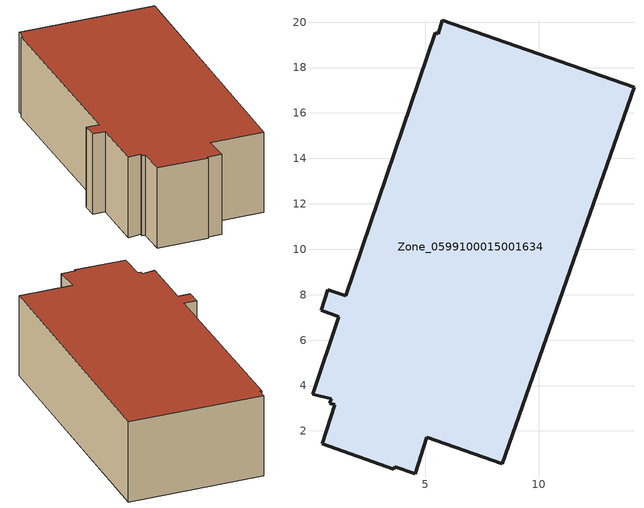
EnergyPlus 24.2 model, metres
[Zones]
Zone_0599100015001634
 floor ground (C_G): 0.71,8.22 1.51,7.94 5.43,19.53 5.58,19.5 5.75,20.07 14.19,17.12 8.39,0.55 5.06,1.72 4.57,0.13 3.66,0.43 3.62,0.32 0.47,1.43 1.01,3.15 0.8,3.22 0.87,3.42 0.04,3.62 1.2,7.04 0.43,7.32 z0.82
 wall outside (C_F): 0.47,1.43 3.62,0.32 3.66,0.43 4.57,0.13 5.06,1.72 8.39,0.55 14.19,17.12 5.75,20.07 5.58,19.5 5.43,19.53 1.51,7.94 0.71,8.22 0.43,7.32 1.2,7.04 0.04,3.62 0.87,3.42 0.8,3.22 1.01,3.15 0.47,1.43 z0.82:6.36
 roof outside (C_R): 5.58,19.5 5.43,19.53 1.51,7.94 0.71,8.22 0.43,7.32 1.2,7.04 0.04,3.62 0.87,3.42 0.8,3.22 1.01,3.15 0.47,1.43 3.62,0.32 3.66,0.43 4.57,0.13 5.06,1.72 8.39,0.55 14.19,17.12 5.75,20.07 z6.36
[BUILDING]
Pand.0599100015001634: North Axis=0; Terrain=City; Loads Convergence Tolerance Value=0.04; Temperature Convergence Tolerance Value=0.4; Solar Distribution=FullExterior; Maximum Number of Warmup Days=25; Minimum Number of Warmup Days=1
[Site:Location]
Rotterdam.The.Hague.AP_ZH_NLD Design_Conditions: Latitude=51.96; Longitude=4.45; Time Zone=1; Elevation=-4.5
[SITE:GROUNDTEMPERATURE:BUILDINGSURFACE]
18, 18, 18, 18, 18, 18, 18, 18, 18, 18, 18, 18
[MATERIAL] Thermal Absorptance=0.9; Solar Absorptance=0.7; Visible Absorptance=0.7
Name | Roughness | Thickness | Conductivity | Density | Specific Heat
G.D.1965-1974 | MediumSmooth | 0.15 | 0.882353 | 540 | 1210
F.D.1965-1974 | Rough | 0.3 | 0.697674 | 1920 | 840
R.D.1965-1974 | MediumRough | 0.2 | 0.232558 | 1500 | 1000
[CONSTRUCTION]
C_G: G.D.1965-1974
C_F: F.D.1965-1974
C_R: R.D.1965-1974
[ZONE]
Zone_0599100015001634: Type=1; Multiplier=1; Ceiling Height=Autocalculate; Volume=Autocalculate; Floor Area=autocalculate; Part of Total Floor Area=Yes
[ZONEINFILTRATION:DESIGNFLOWRATE]
Infil_Zone_0599100015001634: Zone or ZoneList or Space or SpaceList=Zone_0599100015001634; Schedule=AlwaysOn; Design Flow Rate Calculation Method=Flow/Area; Flow Rate per Floor Area=0.0042; Constant Term Coefficient=1; Temperature Term Coefficient=0; Velocity Term Coefficient=0; Velocity Squared Term Coefficient=0
[HVACTEMPLATE:ZONE:IDEALLOADSAIRSYSTEM]
Zone_0599100015001634: Maximum Heating Supply Air Temperature=50; Minimum Cooling Supply Air Temperature=13; Maximum Heating Supply Air Humidity Ratio=0.0156; Minimum Cooling Supply Air Humidity Ratio=0.0077; Heating Limit=NoLimit; Cooling Limit=NoLimit; Dehumidification Control Type=ConstantSensibleHeatRatio; Cooling Sensible Heat Ratio=0.7; Dehumidification Setpoint=60; Humidification Control Type=None; Humidification Setpoint=30; Outdoor Air Method=None; Outdoor Air Flow Rate per Person=0.00944; Outdoor Air Flow Rate per Zone Floor Area=0; Outdoor Air Flow Rate per Zone=0; Demand Controlled Ventilation Type=None; Outdoor Air Economizer Type=NoEconomizer; Heat Recovery Type=None; Sensible Heat Recovery Effectiveness=0.7; Latent Heat Recovery Effectiveness=0.65
[ZONECONTROL:THERMOSTAT]
ThermostatControl_Zone_0599100015001634: Zone or ZoneList=Zone_0599100015001634; Control Type Schedule=DualSetpointControlType; Control 1=Thermostat_Zone_0599100015001634; Temperature Difference Between Cutout And Setpoint=0
[THERMOSTATSETPOINT:DUALSETPOINT]
Thermostat_Zone_0599100015001634: Heating Setpoint Temperature Schedule=HeatingSetpoint_Zone_0599100015001634; Cooling Setpoint Temperature Schedule=CoolingSetpoint_Zone_0599100015001634
[SCHEDULE:COMPACT]
HeatingSetpoint_Zone_0599100015001634: Through: 12/31, For: AllDays, Until: 24:00, 21
CoolingSetpoint_Zone_0599100015001634: Through: 12/31, For: AllDays, Until: 24:00, 24
DualSetpointControlType: Through: 12/31, For: AllDays, Until: 24:00, 4
AlwaysOn: Through: 12/31, For: AllDays, Until: 24:00, 1
